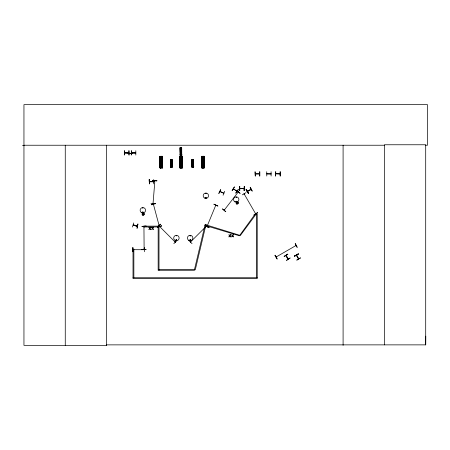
<?xml version="1.0" encoding="UTF-8"?>
<svg xmlns="http://www.w3.org/2000/svg" width="450" height="450" viewBox="0 0 450 450"><rect width="100%" height="100%" fill="white"/><g stroke="black" fill="none" stroke-linecap="round" stroke-linejoin="round"><path stroke-width="0.67" d="M425.396 145.232L427.5 145.232L427.5 104.659L23.951 104.659L23.951 345.341L106.627 345.341L106.571 344.869L425.706 344.869L425.767 336.167M150.964 203.524L155.25 203.839M153.253 203.287L153.034 203.614L154.89 180.72M154.671 181.08L154.721 180.697M153.017 203.271L153.18 203.67M154.648 181.08L154.884 180.799M159.002 225.894L159.424 226.018M159.3 226.232L159.502 226.446M175.281 242.173L175.106 241.734L175.388 242.066M233.449 188.691L233.837 188.966L233.359 188.809M236.959 191.171L236.655 190.929M144.096 249.396L143.944 248.917M143.111 212.276C142.301 213.221 142.847 211.168 143.106 212.422M176.175 235.789L176.636 235.727L176.203 235.839M190.395 240.097C189.996 238.978 189.681 241.003 190.44 240.03M190.564 240.03C189.484 241.29 189.922 238.787 190.524 239.929M206.089 193.539L205.656 193.427L206.117 193.483M206.162 197.803C205.65 196.751 205.526 198.534 206.106 197.854M235.935 201.521L236.481 201.375L236.098 201.741M236.464 197.28L236.002 197.342L236.436 197.224M236.604 201.623C235.474 200.081 236.323 203.136 236.503 201.246M250.684 189.309C252.338 189.056 246.268 191.768 247.641 191.093M251.078 189.304L247.404 191.453L247.703 191.104M250.667 189.371L250.954 189.18M276.576 256.967L276.317 257.113M295.667 245.722L296.083 245.481M296.117 245.632L295.678 245.683M143.038 214.914L143.151 214.284L142.419 214.031L142.588 213.671L143.662 213.576L143.927 214.296L143.432 214.881L142.684 214.746L142.419 214.031M143.151 214.284L143.308 213.407M236.447 202.849L237.066 203.737L237.178 203.102L236.447 202.849L236.936 202.264L237.178 203.102M237.223 202.866L237.33 202.23L237.954 203.119L237.066 203.737M207.315 226.192L207.174 226.541M215.797 205.622L215.938 205.273M144.112 249.334L143.944 226.367M132.452 227.047L133.689 222.924M133.549 225.236C132.097 223.796 143.584 228.442 133.189 225.096M136.918 226.108L137.385 226.035M161.303 167.782L161.01 167.293M190.479 242.072L190.721 241.763M206.837 225.945L206.426 226.125L206.82 225.973M244.271 194.169L244.305 193.798M244.294 194.226L244.221 193.748M288.09 259.161C283.449 250.048 287.589 259.903 288.113 258.694M207.163 226.502L207.321 226.164M215.623 205.599L215.764 205.239L207.028 226.446M296.691 255.628L296.606 255.099M296.449 255.167L298.581 258.801M144.349 249.716L132.924 249.694M142.65 207.917L143.021 208.204L142.774 207.956M142.493 212.068C143.032 213.885 143.443 210.786 142.481 212.377M176.051 239.822C176.293 241.566 177.356 238.838 176.034 239.929M206.241 197.938C204.823 196.093 206.303 198.996 205.785 198.101M181.091 167.794L181.288 167.31M203.169 167.794L202.826 167.31M218.852 193.444L220.736 189.568L218.835 193.433M219.949 191.464L223.808 193.343M224.696 191.25L223.071 195.232M220.326 191.863L219.87 191.616M143.196 214.042L142.453 214.425M237.156 202.871L236.481 203.248M237.966 192.313L238.264 191.97M124.543 152.826L128.846 152.994M131.507 152.837L135.81 153.006M149.417 181.648L149.895 181.648L149.434 181.822M244.311 194.197L244.097 193.922M190.507 241.976L206.73 225.816M276.216 257.124L276.626 256.882M298.603 258.891L298.434 258.491M153.399 204.334L153.686 204.564M159.21 226.119L159.502 226.35M232.116 190.474L234.45 186.857L232.161 190.507M233.426 188.837L236.897 191.098M235.727 193.022L238.208 189.506M235.856 193.112L238.354 189.613M222.536 208.929L225.81 211.731L222.514 208.958M224.331 210.285L224.477 209.812M224.331 210.246L224.387 209.857M238.241 192.009L224.213 210.156M176.203 239.822C176.062 241.054 177.244 239.383 176.186 239.901M124.588 152.826L128.756 152.775M149.462 181.648L153.72 181.626L153.236 181.845M153.664 181.789L149.507 181.822M275.839 173.784L279.962 174.004M142.684 214.746L143.094 214.256M143.252 214.065L143.662 213.576M236.706 203.569L237.122 203.079M237.69 202.399L237.279 202.888L237.921 202.725M160.391 224.139L157.388 227.216M157.5 227.329L160.521 224.269M173.824 243.653L176.889 240.632M189 240.609L192.043 243.653M205.284 224.331L208.384 227.306M190.637 242.145L190.89 241.886M190.254 235.974L190.086 235.558L190.204 235.991M137.289 226.181L133.256 225.096L137.25 226.204M248.456 193.247L246.077 189.653L248.445 193.252M242.286 194.844L245.981 192.645M252.169 191.07L250.183 187.251L252.191 191.059M275.091 255.201L277.211 258.941M284.164 256.438L287.871 254.267M284.169 256.455L287.764 254.087L284.175 256.466M286.189 255.791L285.958 255.476M290.076 258.03L286.47 260.381L290.059 258.002M276.176 256.972L296.044 245.503M294.514 255.954L298.305 253.929M294.587 256.095L298.384 254.07M296.477 255.229L298.434 258.986M143.286 214.121L143.893 213.902M247.466 191.441L251.128 189.287M159.103 225.787L159.491 226.401M151.391 204.761L155.481 203.422L151.397 204.795M159.412 226.069L159.345 226.44L153.411 204.283M157.371 227.093L161.522 225.951M236.542 191.087L236.874 191.289M128.756 152.989L124.554 152.994M153.692 181.806L153.242 181.778M259.532 174.004L255.409 173.981M266.878 173.784L271.091 173.807M244.041 188.567L239.828 188.522M171.225 167.012L171.405 167.197M192.904 166.916L192.757 167.209M275.839 173.762L279.99 173.79M190.215 240.278L189.928 240.159M180.855 155.036L181.052 155.317M286.099 255.341L288.281 258.992M144.506 247.449L144.433 251.747M181.794 155.441L180.135 155.464L180.051 147.696L181.71 147.673L181.761 155.441M180.174 148.483L181.609 148.472M180.18 149.012L181.614 148.995M180.186 149.799L181.62 149.782M180.191 150.502L181.626 150.486M180.203 151.29L181.637 151.273M180.242 154.671L181.676 154.654M180.006 154.896L181.912 154.873M180.006 154.958L181.918 154.935M159.823 156.308L162.309 156.274L162.382 167.917M179.775 156.308L182.261 156.274L182.374 167.917L179.899 167.957L179.775 156.308L179.955 167.957M160.003 157.489L162.152 157.466M179.955 157.489L182.104 157.466M201.819 157.489L203.968 157.466M160.014 158.276L162.163 158.254M179.961 158.276L182.115 158.254M201.825 158.276L203.974 158.254M160.026 159.458L162.174 159.435M179.977 159.458L182.126 159.435M193.567 159.519L191.914 159.547L191.993 167.316L193.652 167.293L193.534 159.525M201.836 159.458L203.991 159.435M170.528 160.335L171.962 160.318M160.037 160.509L162.186 160.487M179.983 160.509L182.138 160.487M192.032 160.335L193.466 160.318M170.533 160.858L171.968 160.847M201.847 160.509L203.996 160.487M192.037 160.858L193.472 160.847M160.048 161.691L162.197 161.668M170.544 161.646L171.973 161.634M180 161.691L182.149 161.668M192.043 161.646L193.477 161.634M201.859 161.691L204.007 161.668M170.55 162.349L171.984 162.332M192.049 162.349L193.483 162.332M170.556 163.136L171.99 163.119M192.06 163.136L193.494 163.119M170.595 166.517L172.029 166.506M160.104 166.764L162.253 166.736M170.359 166.742L172.271 166.725M170.359 166.804L172.271 166.781M192.099 166.517L193.534 166.506M180.056 166.764L182.205 166.736M159.75 167.096L162.619 167.068M191.863 166.742L193.776 166.725M159.75 167.186L162.619 167.158M191.863 166.804L193.776 166.781M201.915 166.764L204.069 166.736M179.702 167.096L182.565 167.068M179.702 167.186L182.571 167.158M180.962 167.293L181.305 167.304M201.561 167.096L204.429 167.068M201.566 167.186L204.429 167.158M162.439 167.917L159.953 167.957L159.879 156.308M180.973 167.951L181.311 167.946M128.829 150.722L128.919 155.019M131.552 152.837L135.759 152.769M132.457 152.961L134.927 152.949M135.821 155.036L135.821 150.733M149.164 179.578L149.422 183.876L149.186 179.578M153.709 179.55L153.765 183.847M144.096 226.412L144.096 226.845L144.096 226.367M141.868 249.435L146.171 249.621L141.868 249.407M22.5 145.401L23.951 145.395M23.951 145.232L384.401 145.232M128.07 153.315L132.351 153.315L128.115 153.264M259.622 176.034L259.684 171.731M271.091 171.731L271.102 176.034M275.749 171.731L275.529 176.034M280.288 171.731L280.271 176.034M255.364 173.807L259.532 173.762M271.091 174.004L266.788 173.959M255.319 176.034L255.083 171.731L255.263 176.034M266.788 176.034L266.732 171.731M275.512 176.034L275.721 171.731M239.828 190.597L239.766 186.3M158.158 226.974L143.826 226.974L143.826 226.136L158.996 226.136L158.996 270.276M158.996 269.438L194.501 269.438L194.501 270.276L158.158 270.276L158.158 226.136M133.02 277.746L257.226 277.746M152.651 180.529L156.943 180.782M237.319 203.006L237.954 203.119M143.291 214.183L143.927 214.296M296.64 255.167L298.614 258.834M153.54 204.204L153.664 204.57M205.065 225.765L209.047 227.379M219.966 191.498L223.881 193.134M233.398 188.837L236.835 191.267M144.112 249.007L144.096 249.351M236.616 202.494L237.105 202.905M237.291 203.062L237.786 203.473M142.588 213.671L143.078 214.082M143.269 214.239L143.758 214.65M174.977 241.869L175.252 242.145L159.03 225.922M244.266 193.787L244.44 194.119M255.521 213.711L255.516 213.311M246.229 189.562L248.406 193.275M246.094 189.647L248.265 193.354M255.352 213.407L255.583 213.722L244.114 193.86M274.899 255.313L277.076 259.026M237.24 203.096L237.459 203.704M142.914 213.441L143.134 214.048M143.213 214.279L143.432 214.881M204.097 167.917L203.974 156.274L204.081 167.923M203.794 156.274L203.912 167.923M203.704 156.274L203.822 167.923M203.653 156.274L203.777 167.923M203.558 156.279L203.659 167.923M203.541 167.243L203.428 156.966L203.484 167.243M203.333 167.929L202.674 167.934M202.511 167.259L202.388 156.982L202.461 167.265M202.202 156.302L202.371 167.951M202.118 156.988L202.236 167.951M202.072 156.988L202.179 167.951M201.932 156.988L202.101 167.951M193.455 159.525L193.539 167.293M193.348 159.525L193.427 167.293M193.281 159.525L193.337 167.293M193.191 159.525L193.247 167.293M193.101 159.525L193.157 167.299M193.044 167.299L192.606 167.304M192.414 159.542L192.493 167.31M192.381 159.542L192.386 167.31M192.009 159.547L192.105 167.316M191.919 159.547L192.032 167.316M182.205 156.274L182.334 167.917M182.07 156.274L182.216 167.923M181.986 156.96L182.104 167.923M181.929 156.96L182.053 167.923M181.851 156.96L181.907 167.237M181.597 147.673L181.682 155.441M181.671 156.279L181.817 167.923M181.491 147.673L181.569 155.447M181.654 156.279L181.778 167.923M181.395 147.679L181.507 155.447M181.524 156.966L181.676 167.243M181.305 147.679L181.417 155.447M181.204 147.679L181.299 155.447M181.474 167.929L180.816 167.934M181.187 155.447L180.748 155.453M180.557 147.69L180.636 155.458M180.54 155.464L180.444 147.696L180.45 155.464M180.54 156.982L180.641 167.259M180.338 147.696L180.36 155.464L180.163 147.696M180.09 147.696L180.236 155.464M180.203 156.302L180.366 167.265M180.112 156.302L180.231 167.951L180.062 156.308M179.944 156.308L180.09 167.951M171.951 159.525L172.035 167.293L171.877 159.525M171.787 159.525L171.922 167.293M171.686 159.525L171.754 167.293M171.658 159.525L171.653 167.299L171.562 159.525M171.54 167.299L171.101 167.304M170.994 167.31L170.797 159.542M170.685 159.542L170.719 167.31L170.595 159.542M170.516 159.547L170.601 167.316M162.023 156.274L162.101 167.923M162 167.237L161.893 156.274L161.955 167.237M161.702 156.279L161.871 167.923M161.612 156.966L161.724 167.243M161.561 156.966L161.685 167.243M161.522 167.929L160.864 167.934M160.588 156.982L160.689 167.259L160.537 156.988M160.431 156.302L160.515 167.951M160.296 156.302L160.419 167.951M160.251 156.302L160.369 167.951M160.161 156.302L160.234 167.951M160.014 156.308L160.138 167.951M159.992 156.308L160.099 167.951M149.377 179.578L149.406 183.876M129.049 150.722L129.077 155.019M425.706 344.869L425.706 144.765L384.401 144.765L384.401 344.869M343.091 145.232L343.091 345.341M280.108 171.731L280.108 176.034M259.841 171.731L259.841 176.034M256.387 277.746L256.387 213.789L255.718 213.289L239.422 235.783L205.431 225.523L205.672 224.719L240.339 235.479L256.387 213.789L257.226 213.789L257.226 278.584L133.02 278.584L133.02 249.075L133.858 249.075L133.858 277.746M244.187 186.3L244.187 190.597M239.608 186.3L239.608 190.597M106.566 145.232L106.566 345.341M65.261 145.232L65.261 345.341M152.662 180.321L156.938 180.844L152.662 180.338M160.656 160.971C161.257 162.787 162.056 159.666 160.656 160.971M170.961 162.658C171.366 163.868 171.9 161.786 170.961 162.658M180.607 150.806C181.007 152.021 181.541 149.94 180.607 150.806M180.602 160.971C181.209 162.787 182.008 159.666 180.602 160.971M192.465 162.658C192.864 163.868 193.399 161.786 192.465 162.658M202.466 160.971C203.068 162.787 203.873 159.666 202.466 160.971M205.132 224.64L194.462 269.629L195.272 269.826L205.948 224.831L205.132 224.64M137.908 224.027L137.053 228.251L137.908 224.027M205.088 225.709L208.991 227.526L205.088 225.709M213.947 204.199L217.845 206.032L213.947 204.199M150.345 227.267L149.794 228.161L148.905 227.267L149.608 228.403L148.882 229.539L149.777 228.634L150.677 229.539L149.963 228.392L150.671 227.267L150.345 227.267M153.135 227.267L152.584 228.161L151.695 227.267L152.398 228.403L151.672 229.539L152.567 228.634L153.467 229.539L152.752 228.392L153.461 227.267L153.135 227.267M230.321 234.714L229.77 235.609L228.881 234.714L229.584 235.851L228.859 236.987L229.753 236.076L230.653 236.987L229.939 235.834L230.648 234.714L230.321 234.714M233.111 234.714L232.56 235.609L231.671 234.714L232.374 235.851L231.654 236.987L232.543 236.076L233.443 236.987L232.729 235.834L233.438 234.714L233.111 234.714M236.762 190.524L240.036 193.32L236.762 190.524M239.884 188.359L244.131 188.522L239.917 188.353M142.256 213.171C141.024 218.711 147.893 212.366 142.256 213.171M236.284 201.994C235.052 207.534 241.92 201.189 236.284 201.994M257.524 212.636L253.935 215.016L257.524 212.636M295.239 243.568L297.208 247.399L295.223 243.579M298.299 253.912L294.615 256.146L298.299 253.912M300.442 257.923L296.752 260.151L300.437 257.918M161.505 225.894L157.421 227.267L161.505 225.894M132.874 247.449L132.767 251.752L132.874 247.449M204.12 156.274L201.639 156.308L201.814 167.957L204.249 167.917L204.114 156.274M172.063 159.519L170.409 159.547L170.494 167.316L172.148 167.293L172.058 159.519M124.532 150.75L124.318 155.053L124.498 150.75M131.49 150.761L131.282 155.064L131.462 150.761M146.166 226.136L141.868 226.378L146.166 226.114M244.367 186.3L244.131 190.597L244.35 186.3M201.954 167.951L201.825 156.308L201.909 167.951M192.308 167.31L192.195 159.542L192.274 167.31M180.506 167.951L180.36 156.302L180.467 167.951M162.287 167.917L162.163 156.274L162.27 167.923M204.542 198.045A2.689 2.689 0 0 0 208.569 195.716A2.689 2.689 0 0 0 204.542 193.388A2.689 2.689 0 0 0 204.542 198.045M234.883 201.836A2.689 2.689 0 0 0 238.916 199.513A2.689 2.689 0 0 0 234.883 197.184A2.689 2.689 0 0 0 234.883 201.836M141.491 212.625A2.723 2.723 0 0 0 145.575 210.268A2.723 2.723 0 0 0 141.491 207.911A2.723 2.723 0 0 0 141.491 212.625M188.786 240.373A2.723 2.723 0 0 0 192.87 238.016A2.723 2.723 0 0 0 188.786 235.665A2.723 2.723 0 0 0 188.786 240.373M175.05 240.373A2.723 2.723 0 0 0 179.128 238.016A2.723 2.723 0 0 0 175.05 235.665A2.723 2.723 0 0 0 175.05 240.373"/></g></svg>
